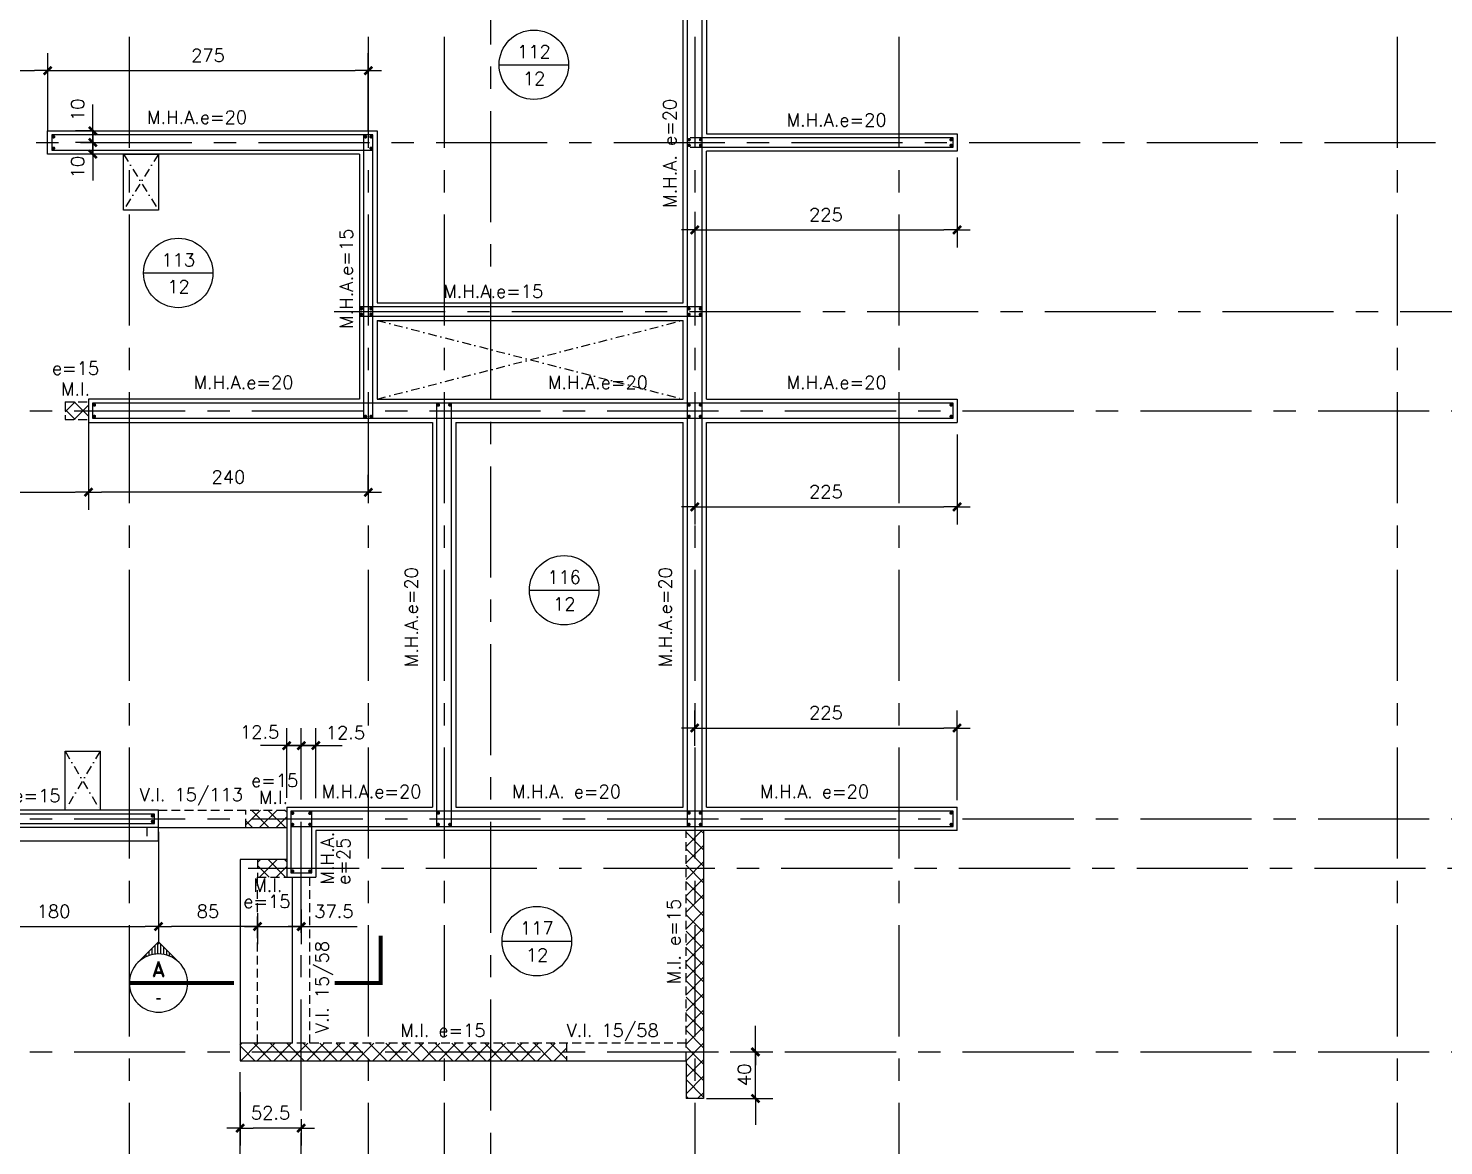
# Model space of a CAD drawing. Header units: millimetres. Extents: x -656851 to -651781, y 88238 to 91301.
# Drawn here: x -654686 to -653472, y 88748 to 89706 of the extents above; entities that cross this region are included whole.
import ezdxf
from ezdxf.enums import TextEntityAlignment as Align

# ---------------------------------------------------------------- set-up
doc = ezdxf.new("R2010")
doc.units = ezdxf.units.MM
doc.header["$LTSCALE"] = 30
for name, pattern in [('CENTER', [50.8, 31.75, -6.35, 6.35, -6.35]), ('DASHDOT', [1, 0.5, -0.25, 0, -0.25]), ('DASHED', [0.75, 0.5, -0.25]), ('HIDDEN', [0.375, 0.25, -0.125])]:
    doc.linetypes.add(name, pattern=pattern)
for name, color, linetype in [('BORDE DE LOSAS', 3, 'Continuous'), ('CONTORNOS', 3, 'Continuous'), ('COTAS', 5, 'Continuous'), ('COTAS1', 2, 'Continuous'), ('Cotas2', 1, 'Continuous'), ('EJES', 1, 'CENTER'), ('HATCH2', 1, 'HIDDEN'), ('MALLA', 1, 'Continuous'), ('MUROS', 5, 'Continuous'), ('SEGMENTOS1', 2, 'DASHED'), ('TEXTOS1', 9, 'Continuous'), ('VANOS', 8, 'DASHDOT'), ('VIGAS', 3, 'Continuous')]:
    doc.layers.add(name, color=color, linetype=linetype)
doc.styles.add('ROMAND', font='romand')
doc.styles.add('ROMANS', font='romans')
doc.styles.get("Standard").update_dxf_attribs({"font": 'techl___.ttf'})
doc.dimstyles.new('ING-50', dxfattribs={"dimscale": 5, "dimtxt": 2.25, "dimasz": 2.25, "dimexe": 3, "dimexo": 0, "dimgap": 1.5, "dimtad": 1, "dimdec": 1, "dimzin": 12, "dimdsep": 46, "dimtxsty": 'ROMANS', "dimblk1": 'TICK1', "dimblk2": 'TICK1', "dimsah": 1, "dimcen": 0.09, "dimclrd": 2, "dimclre": 1, "dimclrt": 3, "dimadec": 1, "dimazin": 3, "dimtfac": 1, "dimtdec": 1, "dimtix": 1, "dimtmove": 2, "dimatfit": 3, "dimfxl": 3, "dimtolj": 1, "dimtzin": 12, "dimarcsym": 0})
pattern_1 = [(45, (0, 0), (-7.07106781, 7.07106781), []), (135, (0, 0), (-7.07106781, -7.07106781), [])]

# ---------------------------------------------------------------- blocks, each defined once
blk = doc.blocks.new('TICK1')
at = {"color": 2}
for points in [[(0, 0), (-1, 0)], [(0, 0), (1, 0)]]:
    blk.add_lwpolyline(points, dxfattribs=at)
at = {"color": 2, "const_width": 0.2}
blk.add_lwpolyline([(-0.3, -0.3), (0.3, 0.3)], dxfattribs=at)
blk = doc.blocks.new('*D75')
at = {"layer": 'COTAS', "color": 1, "lineweight": -2}
for p, q in [((-654759.7, 89618.3), (-654759.7, 89684.9)), ((-654669.7, 89618.3), (-654669.7, 89684.9))]:
    blk.add_line(p, q, dxfattribs=at)
at = {"layer": 'COTAS', "color": 2, "lineweight": -2}
blk.add_line((-654748.5, 89669.9), (-654681, 89669.9), dxfattribs=at)
at = {"layer": 'Defpoints', "color": 0}
for p in [(-654669.7, 89669.9), (-654759.7, 89618.3), (-654669.7, 89618.3)]:
    blk.add_point(p, dxfattribs=at)
at = {"layer": 'COTAS', "color": 2, "lineweight": -2, "xscale": 11.25, "yscale": 11.25, "zscale": 11.25, "rotation": 180}
blk.add_blockref('TICK1', (-654759.7, 89669.9), dxfattribs=at)
at = {"layer": 'COTAS', "color": 2, "lineweight": -2, "xscale": 11.25, "yscale": 11.25, "zscale": 11.25}
blk.add_blockref('TICK1', (-654669.7, 89669.9), dxfattribs=at)
at = {"layer": 'COTAS', "color": 3, "insert": (-654714.7, 89683), "char_height": 11.25, "attachment_point": 5, "style": 'ROMANS'}
blk.add_mtext('\\A1;90', dxfattribs=at)
blk = doc.blocks.new('*D76')
at = {"layer": 'COTAS', "color": 1, "lineweight": -2}
for p, q in [((-654669.7, 89618.3), (-654669.7, 89684.9)), ((-654394.7, 89618.3), (-654394.7, 89684.9))]:
    blk.add_line(p, q, dxfattribs=at)
at = {"layer": 'COTAS', "color": 2, "lineweight": -2}
blk.add_line((-654658.5, 89669.9), (-654406, 89669.9), dxfattribs=at)
at = {"layer": 'Defpoints', "color": 0}
for p in [(-654394.7, 89669.9), (-654669.7, 89618.3), (-654394.7, 89618.3)]:
    blk.add_point(p, dxfattribs=at)
at = {"layer": 'COTAS', "color": 2, "lineweight": -2, "xscale": 11.25, "yscale": 11.25, "zscale": 11.25, "rotation": 180}
blk.add_blockref('TICK1', (-654669.7, 89669.9), dxfattribs=at)
at = {"layer": 'COTAS', "color": 2, "lineweight": -2, "xscale": 11.25, "yscale": 11.25, "zscale": 11.25}
blk.add_blockref('TICK1', (-654394.7, 89669.9), dxfattribs=at)
at = {"layer": 'COTAS', "color": 3, "insert": (-654532.2, 89683), "char_height": 11.25, "attachment_point": 5, "style": 'ROMANS'}
blk.add_mtext('\\A1;275', dxfattribs=at)
blk = doc.blocks.new('*D77')
at = {"layer": 'COTAS', "color": 1, "lineweight": -2}
for p, q in [((-654634.7, 89368.3), (-654634.7, 89293.3)), ((-654394.7, 89308.3), (-654394.7, 89323.3))]:
    blk.add_line(p, q, dxfattribs=at)
at = {"layer": 'COTAS', "color": 2, "lineweight": -2}
blk.add_line((-654406, 89308.3), (-654623.5, 89308.3), dxfattribs=at)
at = {"layer": 'Defpoints', "color": 0}
for p in [(-654634.7, 89368.3), (-654634.7, 89308.3), (-654394.7, 89308.3)]:
    blk.add_point(p, dxfattribs=at)
at = {"layer": 'COTAS', "color": 2, "lineweight": -2, "xscale": 11.25, "yscale": 11.25, "zscale": 11.25, "rotation": 180}
blk.add_blockref('TICK1', (-654634.7, 89308.3), dxfattribs=at)
at = {"layer": 'COTAS', "color": 2, "lineweight": -2, "xscale": 11.25, "yscale": 11.25, "zscale": 11.25}
blk.add_blockref('TICK1', (-654394.7, 89308.3), dxfattribs=at)
at = {"layer": 'COTAS', "color": 3, "insert": (-654514.7, 89321.4), "char_height": 11.25, "attachment_point": 5, "style": 'ROMANS'}
blk.add_mtext('\\A1;240', dxfattribs=at)
blk = doc.blocks.new('*D78')
at = {"layer": 'COTAS', "color": 1, "lineweight": -2}
for p, q in [((-654634.7, 89368.3), (-654634.7, 89293.3)), ((-654784.7, 89330.8), (-654784.7, 89293.3))]:
    blk.add_line(p, q, dxfattribs=at)
at = {"layer": 'COTAS', "color": 2, "lineweight": -2}
blk.add_line((-654773.5, 89308.3), (-654646, 89308.3), dxfattribs=at)
at = {"layer": 'Defpoints', "color": 0}
for p in [(-654634.7, 89368.3), (-654784.7, 89330.8), (-654634.7, 89308.3)]:
    blk.add_point(p, dxfattribs=at)
at = {"layer": 'COTAS', "color": 2, "lineweight": -2, "xscale": 11.25, "yscale": 11.25, "zscale": 11.25, "rotation": 180}
blk.add_blockref('TICK1', (-654784.7, 89308.3), dxfattribs=at)
at = {"layer": 'COTAS', "color": 2, "lineweight": -2, "xscale": 11.25, "yscale": 11.25, "zscale": 11.25}
blk.add_blockref('TICK1', (-654634.7, 89308.3), dxfattribs=at)
at = {"layer": 'COTAS', "color": 3, "insert": (-654709.7, 89321.4), "char_height": 11.25, "attachment_point": 5, "style": 'ROMANS'}
blk.add_mtext('\\A1;150', dxfattribs=at)
blk = doc.blocks.new('*D79')
at = {"layer": 'COTAS', "color": 1, "lineweight": -2}
for p, q in [((-654754.7, 89020.8), (-654754.7, 88920.8)), ((-654574.7, 89017), (-654574.7, 88920.8))]:
    blk.add_line(p, q, dxfattribs=at)
at = {"layer": 'COTAS', "color": 2, "lineweight": -2}
blk.add_line((-654743.5, 88935.8), (-654586, 88935.8), dxfattribs=at)
at = {"layer": 'Defpoints', "color": 0}
for p in [(-654754.7, 89020.8), (-654574.7, 89017), (-654574.7, 88935.8)]:
    blk.add_point(p, dxfattribs=at)
at = {"layer": 'COTAS', "color": 2, "lineweight": -2, "xscale": 11.25, "yscale": 11.25, "zscale": 11.25, "rotation": 180}
blk.add_blockref('TICK1', (-654754.7, 88935.8), dxfattribs=at)
at = {"layer": 'COTAS', "color": 2, "lineweight": -2, "xscale": 11.25, "yscale": 11.25, "zscale": 11.25}
blk.add_blockref('TICK1', (-654574.7, 88935.8), dxfattribs=at)
at = {"layer": 'COTAS', "color": 3, "insert": (-654664.7, 88948.9), "char_height": 11.25, "attachment_point": 5, "style": 'ROMANS'}
blk.add_mtext('\\A1;180', dxfattribs=at)
blk = doc.blocks.new('*D80')
at = {"layer": 'COTAS', "color": 1, "lineweight": -2}
for p, q in [((-654574.7, 89016.2), (-654574.7, 88920.8)), ((-654489.7, 88947.3), (-654489.7, 88920.8))]:
    blk.add_line(p, q, dxfattribs=at)
at = {"layer": 'COTAS', "color": 2, "lineweight": -2}
blk.add_line((-654501, 88935.8), (-654563.5, 88935.8), dxfattribs=at)
at = {"layer": 'Defpoints', "color": 0}
for p in [(-654574.7, 89016.2), (-654489.7, 88947.3), (-654574.7, 88935.8)]:
    blk.add_point(p, dxfattribs=at)
at = {"layer": 'COTAS', "color": 2, "lineweight": -2, "xscale": 11.25, "yscale": 11.25, "zscale": 11.25, "rotation": 180}
blk.add_blockref('TICK1', (-654574.7, 88935.8), dxfattribs=at)
at = {"layer": 'COTAS', "color": 2, "lineweight": -2, "xscale": 11.25, "yscale": 11.25, "zscale": 11.25}
blk.add_blockref('TICK1', (-654489.7, 88935.8), dxfattribs=at)
at = {"layer": 'COTAS', "color": 3, "insert": (-654532.2, 88948.9), "char_height": 11.25, "attachment_point": 5, "style": 'ROMANS'}
blk.add_mtext('\\A1;85', dxfattribs=at)
blk = doc.blocks.new('*D98')
at = {"layer": 'COTAS1', "color": 1, "lineweight": -2}
for p, q in [((-654504.7, 88793.8), (-654504.7, 88747.9)), ((-654452.2, 88770.5), (-654452.2, 88747.9))]:
    blk.add_line(p, q, dxfattribs=at)
at = {"layer": 'COTAS1', "color": 2, "lineweight": -2}
blk.add_line((-654463.5, 88762.9), (-654493.5, 88762.9), dxfattribs=at)
at = {"layer": 'Defpoints', "color": 0}
for p in [(-654504.7, 88793.8), (-654452.2, 88770.5), (-654504.7, 88762.9)]:
    blk.add_point(p, dxfattribs=at)
at = {"layer": 'COTAS1', "color": 2, "lineweight": -2, "xscale": 11.25, "yscale": 11.25, "zscale": 11.25, "rotation": 180}
blk.add_blockref('TICK1', (-654504.7, 88762.9), dxfattribs=at)
at = {"layer": 'COTAS1', "color": 2, "lineweight": -2, "xscale": 11.25, "yscale": 11.25, "zscale": 11.25}
blk.add_blockref('TICK1', (-654452.2, 88762.9), dxfattribs=at)
at = {"layer": 'COTAS1', "color": 3, "insert": (-654478.5, 88776), "char_height": 11.25, "attachment_point": 5, "style": 'ROMANS'}
blk.add_mtext('\\A1;52.5', dxfattribs=at)
blk = doc.blocks.new('*D105')
at = {"layer": 'COTAS', "color": 2, "lineweight": -2}
for p, q in [((-654630.9, 89619.5), (-654630.9, 89630.8)), ((-654630.9, 89608.3), (-654630.9, 89598.3)), ((-654630.9, 89587), (-654630.9, 89575.8))]:
    blk.add_line(p, q, dxfattribs=at)
at = {"layer": 'COTAS', "color": 1, "lineweight": -2}
for p, q in [((-654630.9, 89608.3), (-654645.9, 89608.3)), ((-654630.9, 89598.3), (-654645.9, 89598.3))]:
    blk.add_line(p, q, dxfattribs=at)
at = {"layer": 'Defpoints', "color": 0}
for p in [(-654630.9, 89608.3), (-654630.9, 89598.3), (-654630.9, 89598.3)]:
    blk.add_point(p, dxfattribs=at)
at = {"layer": 'COTAS', "color": 2, "lineweight": -2, "xscale": 11.25, "yscale": 11.25, "zscale": 11.25}
for p, rotation in [((-654630.9, 89608.3), 270), ((-654630.9, 89598.3), 90)]:
    blk.add_blockref('TICK1', p, dxfattribs=dict(at, rotation=rotation))
at = {"layer": 'COTAS', "color": 3, "insert": (-654644, 89587.1), "char_height": 11.25, "attachment_point": 5, "rotation": 90, "style": 'ROMANS'}
blk.add_mtext('\\A1;10', dxfattribs=at)
blk = doc.blocks.new('*D106')
at = {"layer": 'COTAS', "color": 2, "lineweight": -2}
for p, q in [((-654630.9, 89629.5), (-654630.9, 89640.8)), ((-654630.9, 89618.3), (-654630.9, 89608.3)), ((-654630.9, 89597), (-654630.9, 89585.8))]:
    blk.add_line(p, q, dxfattribs=at)
at = {"layer": 'COTAS', "color": 1, "lineweight": -2}
for p, q in [((-654630.9, 89618.3), (-654645.9, 89618.3)), ((-654630.9, 89608.3), (-654645.9, 89608.3))]:
    blk.add_line(p, q, dxfattribs=at)
at = {"layer": 'Defpoints', "color": 0}
for p in [(-654630.9, 89618.3), (-654630.9, 89608.3), (-654630.9, 89608.3)]:
    blk.add_point(p, dxfattribs=at)
at = {"layer": 'COTAS', "color": 2, "lineweight": -2, "xscale": 11.25, "yscale": 11.25, "zscale": 11.25}
for p, rotation in [((-654630.9, 89618.3), 270), ((-654630.9, 89608.3), 90)]:
    blk.add_blockref('TICK1', p, dxfattribs=dict(at, rotation=rotation))
at = {"layer": 'COTAS', "color": 3, "insert": (-654644, 89636.4), "char_height": 11.25, "attachment_point": 5, "rotation": 90, "style": 'ROMANS'}
blk.add_mtext('\\A1;10', dxfattribs=at)
blk = doc.blocks.new('*D114')
at = {"layer": 'COTAS', "color": 2, "lineweight": -2}
for p, q in [((-654062.7, 88839.5), (-654062.7, 88850.8)), ((-654062.7, 88788.3), (-654062.7, 88828.3)), ((-654062.7, 88777), (-654062.7, 88765.8))]:
    blk.add_line(p, q, dxfattribs=at)
at = {"layer": 'COTAS', "color": 1, "lineweight": -2}
for p, q in [((-654084.4, 88828.3), (-654047.7, 88828.3)), ((-654104.7, 88788.3), (-654047.7, 88788.3))]:
    blk.add_line(p, q, dxfattribs=at)
at = {"layer": 'Defpoints', "color": 0}
for p in [(-654084.4, 88828.3), (-654062.7, 88828.3), (-654104.7, 88788.3)]:
    blk.add_point(p, dxfattribs=at)
at = {"layer": 'COTAS', "color": 2, "lineweight": -2, "xscale": 11.25, "yscale": 11.25, "zscale": 11.25}
for p, rotation in [((-654062.7, 88828.3), 270), ((-654062.7, 88788.3), 90)]:
    blk.add_blockref('TICK1', p, dxfattribs=dict(at, rotation=rotation))
at = {"layer": 'COTAS', "color": 3, "insert": (-654072.2, 88808.6), "char_height": 11.25, "attachment_point": 5, "rotation": 90, "style": 'ROMANS'}
blk.add_mtext('\\A1;40', dxfattribs=at)
blk = doc.blocks.new('*D126')
at = {"layer": 'COTAS', "color": 1, "lineweight": -2}
for p, q in [((-654114.7, 89090.7), (-654114.7, 89121.1)), ((-653889.7, 89044.1), (-653889.7, 89121.1))]:
    blk.add_line(p, q, dxfattribs=at)
at = {"layer": 'COTAS', "color": 2, "lineweight": -2}
blk.add_line((-654103.5, 89106.1), (-653901, 89106.1), dxfattribs=at)
at = {"layer": 'Defpoints', "color": 0}
for p in [(-653889.7, 89106.1), (-654114.7, 89090.7), (-653889.7, 89044.1)]:
    blk.add_point(p, dxfattribs=at)
at = {"layer": 'COTAS', "color": 2, "lineweight": -2, "xscale": 11.25, "yscale": 11.25, "zscale": 11.25, "rotation": 180}
blk.add_blockref('TICK1', (-654114.7, 89106.1), dxfattribs=at)
at = {"layer": 'COTAS', "color": 2, "lineweight": -2, "xscale": 11.25, "yscale": 11.25, "zscale": 11.25}
blk.add_blockref('TICK1', (-653889.7, 89106.1), dxfattribs=at)
at = {"layer": 'COTAS', "color": 3, "insert": (-654002.2, 89119.3), "char_height": 11.25, "attachment_point": 5, "style": 'ROMANS'}
blk.add_mtext('\\A1;225', dxfattribs=at)
blk = doc.blocks.new('*D127')
at = {"layer": 'COTAS', "color": 1, "lineweight": -2}
for p, q in [((-653889.7, 89357.8), (-653889.7, 89280.7)), ((-654114.7, 89311.1), (-654114.7, 89280.7))]:
    blk.add_line(p, q, dxfattribs=at)
at = {"layer": 'COTAS', "color": 2, "lineweight": -2}
blk.add_line((-654103.5, 89295.7), (-653901, 89295.7), dxfattribs=at)
at = {"layer": 'Defpoints', "color": 0}
for p in [(-653889.7, 89357.8), (-654114.7, 89311.1), (-653889.7, 89295.7)]:
    blk.add_point(p, dxfattribs=at)
at = {"layer": 'COTAS', "color": 2, "lineweight": -2, "xscale": 11.25, "yscale": 11.25, "zscale": 11.25, "rotation": 180}
blk.add_blockref('TICK1', (-654114.7, 89295.7), dxfattribs=at)
at = {"layer": 'COTAS', "color": 2, "lineweight": -2, "xscale": 11.25, "yscale": 11.25, "zscale": 11.25}
blk.add_blockref('TICK1', (-653889.7, 89295.7), dxfattribs=at)
at = {"layer": 'COTAS', "color": 3, "insert": (-654002.2, 89308.8), "char_height": 11.25, "attachment_point": 5, "style": 'ROMANS'}
blk.add_mtext('\\A1;225', dxfattribs=at)
blk = doc.blocks.new('*D130')
at = {"layer": 'COTAS1', "color": 1, "lineweight": -2}
for p, q in [((-654489.7, 88947.3), (-654489.7, 88920.8)), ((-654452.2, 88950.3), (-654452.2, 88920.8))]:
    blk.add_line(p, q, dxfattribs=at)
at = {"layer": 'COTAS1', "color": 2, "lineweight": -2}
blk.add_line((-654478.5, 88935.8), (-654463.5, 88935.8), dxfattribs=at)
at = {"layer": 'Defpoints', "color": 0}
for p in [(-654489.7, 88947.3), (-654452.2, 88950.3), (-654452.2, 88935.8)]:
    blk.add_point(p, dxfattribs=at)
at = {"layer": 'COTAS1', "color": 2, "lineweight": -2, "xscale": 11.25, "yscale": 11.25, "zscale": 11.25, "rotation": 180}
blk.add_blockref('TICK1', (-654489.7, 88935.8), dxfattribs=at)
at = {"layer": 'COTAS1', "color": 2, "lineweight": -2, "xscale": 11.25, "yscale": 11.25, "zscale": 11.25}
blk.add_blockref('TICK1', (-654452.2, 88935.8), dxfattribs=at)
at = {"layer": 'COTAS1', "color": 3, "insert": (-654424.2, 88948.9), "char_height": 11.25, "attachment_point": 5, "style": 'ROMANS'}
blk.add_mtext('\\A1;37.5', dxfattribs=at)
blk = doc.blocks.new('losa-ne')
at = {"color": 5, "linetype": 'Continuous'}
blk.add_line((-29.8, 0), (29.7, 0), dxfattribs=at)
at = {"color": 3, "linetype": 'Continuous'}
blk.add_circle((0, 0), 29.8, dxfattribs=at)
at = {"color": 3, "linetype": 'Continuous', "style": 'ROMANS'}
for tag, p in [('N%%DL', (0, 5.6)), ('ESP', (0.2, -17.4))]:
    blk.add_attdef(tag, text='', height=11.2, dxfattribs=at).set_placement(p, align=Align.CENTER)
blk = doc.blocks.new('*X137')
at = {"color": 0}
for p, q in [((2585, 1329.9), (2585, 1335.4)), ((2587.5, 1330.3), (2587.5, 1337.9)), ((2590, 1330.5), (2590, 1340.4)), ((2592.5, 1330.4), (2592.5, 1338.9)), ((2595, 1330.1), (2595, 1336.4)), ((2575, 1325.1), (2575, 1325.4)), ((2577.5, 1326.9), (2577.5, 1327.9)), ((2580, 1328.2), (2580, 1330.4)), ((2582.5, 1329.2), (2582.5, 1332.9)), ((2597.5, 1329.5), (2597.5, 1333.9)), ((2600, 1328.6), (2600, 1331.4)), ((2602.5, 1327.4), (2602.5, 1328.9)), ((2605, 1325.9), (2605, 1326.4)), ((2607.5, 1323.8), (2607.5, 1323.9))]:
    blk.add_line(p, q, dxfattribs=at)
blk = doc.blocks.new('corte3')
at = {"color": 2, "linetype": 'Continuous'}
for p, q in [((-17.7, 17.7), (0, 35.4)), ((0, 35.4), (17.7, 17.7))]:
    blk.add_line(p, q, dxfattribs=at)
at = {"color": 2, "linetype": 'Continuous', "const_width": 3.5}
blk.add_lwpolyline([(-25, 0), (64.6, 0)], dxfattribs=at)
at = {"color": 2, "linetype": 'Continuous'}
blk.add_arc((0, 0), 25, 45, 135, dxfattribs=at)
at = {"color": 1, "linetype": 'Continuous'}
blk.add_arc((0, 0), 25, 135, 45, dxfattribs=at)
at = {"color": 2, "linetype": 'Continuous'}
blk.add_blockref('*X137', (-2590.5, -1305.5), dxfattribs=at)
at = {"color": 3, "linetype": 'Continuous', "style": 'ROMAND'}
blk.add_attdef('A', text='', height=13, dxfattribs=at).set_placement((0, 12), align=Align.MIDDLE)
at = {"color": 3, "linetype": 'Continuous'}
blk.add_attdef('-', text='', height=13, dxfattribs=at).set_placement((0, -12), align=Align.MIDDLE)
blk = doc.blocks.new('corte9')
at = {"color": 2, "const_width": 3.51}
blk.add_lwpolyline([(0, 39.5), (0, 0), (40.5, 0)], dxfattribs=at)
blk = doc.blocks.new('*D224')
at = {"layer": 'COTAS', "color": 1, "lineweight": -2}
for p, q in [((-653889.7, 89595.4), (-653889.7, 89518.3)), ((-654114.7, 89548.8), (-654114.7, 89518.3))]:
    blk.add_line(p, q, dxfattribs=at)
at = {"layer": 'COTAS', "color": 2, "lineweight": -2}
blk.add_line((-654103.5, 89533.3), (-653901, 89533.3), dxfattribs=at)
at = {"layer": 'Defpoints', "color": 0}
for p in [(-653889.7, 89595.4), (-654114.7, 89548.8), (-653889.7, 89533.3)]:
    blk.add_point(p, dxfattribs=at)
at = {"layer": 'COTAS', "color": 2, "lineweight": -2, "xscale": 11.25, "yscale": 11.25, "zscale": 11.25, "rotation": 180}
blk.add_blockref('TICK1', (-654114.7, 89533.3), dxfattribs=at)
at = {"layer": 'COTAS', "color": 2, "lineweight": -2, "xscale": 11.25, "yscale": 11.25, "zscale": 11.25}
blk.add_blockref('TICK1', (-653889.7, 89533.3), dxfattribs=at)
at = {"layer": 'COTAS', "color": 3, "insert": (-654002.2, 89546.4), "char_height": 11.25, "attachment_point": 5, "style": 'ROMANS'}
blk.add_mtext('\\A1;225', dxfattribs=at)
blk = doc.blocks.new('*D232')
at = {"layer": 'COTAS', "color": 1, "lineweight": -2}
for p, q in [((-654452.2, 89048.1), (-654452.2, 89106)), ((-654439.7, 89045.8), (-654439.7, 89106))]:
    blk.add_line(p, q, dxfattribs=at)
at = {"layer": 'COTAS', "color": 2, "lineweight": -2}
for p, q in [((-654463.5, 89091), (-654474.7, 89091)), ((-654452.2, 89091), (-654439.7, 89091)), ((-654428.5, 89091), (-654417.2, 89091))]:
    blk.add_line(p, q, dxfattribs=at)
at = {"layer": 'Defpoints', "color": 0}
for p in [(-654439.7, 89091), (-654452.2, 89048.1), (-654439.7, 89045.8)]:
    blk.add_point(p, dxfattribs=at)
at = {"layer": 'COTAS', "color": 2, "lineweight": -2, "xscale": 11.25, "yscale": 11.25, "zscale": 11.25}
blk.add_blockref('TICK1', (-654452.2, 89091), dxfattribs=at)
at = {"layer": 'COTAS', "color": 2, "lineweight": -2, "xscale": 11.25, "yscale": 11.25, "zscale": 11.25, "rotation": 180}
blk.add_blockref('TICK1', (-654439.7, 89091), dxfattribs=at)
at = {"layer": 'COTAS', "color": 3, "insert": (-654414.3, 89102.1), "char_height": 11.25, "attachment_point": 5, "style": 'ROMANS'}
blk.add_mtext('\\A1;12.5', dxfattribs=at)
blk = doc.blocks.new('*D233')
at = {"layer": 'COTAS', "color": 1, "lineweight": -2}
for p, q in [((-654464.7, 89046.3), (-654464.7, 89106)), ((-654452.2, 89058.6), (-654452.2, 89106))]:
    blk.add_line(p, q, dxfattribs=at)
at = {"layer": 'COTAS', "color": 2, "lineweight": -2}
for p, q in [((-654476, 89091), (-654487.2, 89091)), ((-654464.7, 89091), (-654452.2, 89091)), ((-654441, 89091), (-654429.7, 89091))]:
    blk.add_line(p, q, dxfattribs=at)
at = {"layer": 'Defpoints', "color": 0}
for p in [(-654452.2, 89091), (-654452.2, 89058.6), (-654464.7, 89046.3)]:
    blk.add_point(p, dxfattribs=at)
at = {"layer": 'COTAS', "color": 2, "lineweight": -2, "xscale": 11.25, "yscale": 11.25, "zscale": 11.25}
blk.add_blockref('TICK1', (-654464.7, 89091), dxfattribs=at)
at = {"layer": 'COTAS', "color": 2, "lineweight": -2, "xscale": 11.25, "yscale": 11.25, "zscale": 11.25, "rotation": 180}
blk.add_blockref('TICK1', (-654452.2, 89091), dxfattribs=at)
at = {"layer": 'COTAS', "color": 3, "insert": (-654487.9, 89102.7), "char_height": 11.25, "attachment_point": 5, "style": 'ROMANS'}
blk.add_mtext('\\A1;12.5', dxfattribs=at)

msp = doc.modelspace()

# ---------------------------------------------------------------- hatches: boundary and pattern name
at = {"layer": 'HATCH2'}
h = msp.add_hatch(dxfattribs=at)
h.set_pattern_fill('_USER', color=256, scale=10, angle=45, style=0, double=1, pattern_type=0)
h.set_pattern_definition(pattern_1)
h.paths.add_polyline_path([(-654634.715, 89385.753), (-654654.715, 89385.753), (-654654.715, 89378.253), (-654634.715, 89378.253)])
h.paths.add_polyline_path([(-654634.715, 89378.253), (-654654.715, 89378.253), (-654654.715, 89370.753), (-654634.715, 89370.753)])
h = msp.add_hatch(dxfattribs=at)
h.set_pattern_fill('_USER', color=256, scale=10, angle=45, style=0, double=1, pattern_type=0)
h.set_pattern_definition(pattern_1)
h.paths.add_polyline_path([(-654464.715, 89028.253), (-654499.715, 89028.253), (-654499.715, 89020.753), (-654464.715, 89020.753)])
h.paths.add_polyline_path([(-654464.715, 89035.753), (-654499.715, 89035.753), (-654499.715, 89028.253), (-654464.715, 89028.253)])
h = msp.add_hatch(dxfattribs=at)
h.set_pattern_fill('_USER', color=256, scale=10, angle=45, style=0, double=1, pattern_type=0)
h.set_pattern_definition(pattern_1)
h.paths.add_polyline_path([(-654107.215, 89018.253), (-654114.715, 89018.253), (-654114.715, 88985.753), (-654107.215, 88985.753)])
h.paths.add_polyline_path([(-654114.715, 89018.253), (-654122.215, 89018.253), (-654122.215, 88985.753), (-654114.715, 88985.753)])
h.paths.add_polyline_path([(-654114.715, 88985.753), (-654122.215, 88985.753), (-654122.215, 88828.253), (-654114.715, 88828.253)])
h.paths.add_polyline_path([(-654107.215, 88985.753), (-654114.715, 88985.753), (-654114.715, 88828.253), (-654107.215, 88828.253)])
h.paths.add_polyline_path([(-654107.215, 88828.253), (-654114.715, 88828.253), (-654114.715, 88788.253), (-654107.215, 88788.253)])
h.paths.add_polyline_path([(-654114.715, 88828.253), (-654122.215, 88828.253), (-654122.215, 88820.753), (-654122.215, 88788.253), (-654114.715, 88788.253)])
h = msp.add_hatch(dxfattribs=at)
h.set_pattern_fill('_USER', color=256, scale=10, angle=45, style=0, double=1, pattern_type=0)
h.set_pattern_definition(pattern_1)
h.paths.add_polyline_path([(-654464.715, 88993.253), (-654489.715, 88993.253), (-654489.715, 88985.753), (-654464.715, 88985.753)])
h.paths.add_polyline_path([(-654464.715, 88985.753), (-654489.715, 88985.753), (-654489.715, 88978.253), (-654464.715, 88978.253)])
h = msp.add_hatch(dxfattribs=at)
h.set_pattern_fill('_USER', color=256, scale=10, angle=45, style=0, double=1, pattern_type=0)
h.set_pattern_definition(pattern_1)
h.paths.add_polyline_path([(-654452.215, 88835.753), (-654459.715, 88835.753), (-654504.715, 88835.753), (-654504.715, 88828.253), (-654452.215, 88828.253)])
h.paths.add_polyline_path([(-654394.715, 88835.753), (-654452.215, 88835.753), (-654452.215, 88828.253), (-654394.715, 88828.253)])
h.paths.add_polyline_path([(-654329.715, 88835.753), (-654394.715, 88835.753), (-654394.715, 88828.253), (-654329.715, 88828.253)])
h.paths.add_polyline_path([(-654224.715, 88835.753), (-654329.715, 88835.753), (-654329.715, 88828.253), (-654224.715, 88828.253)])
h.paths.add_polyline_path([(-654224.715, 88828.253), (-654329.715, 88828.253), (-654329.715, 88820.753), (-654224.715, 88820.753)])
h.paths.add_polyline_path([(-654329.715, 88828.253), (-654394.715, 88828.253), (-654394.715, 88820.753), (-654329.715, 88820.753)])
h.paths.add_polyline_path([(-654394.715, 88828.253), (-654452.215, 88828.253), (-654452.215, 88820.753), (-654394.715, 88820.753)])
h.paths.add_polyline_path([(-654452.215, 88828.253), (-654504.715, 88828.253), (-654504.715, 88820.753), (-654452.215, 88820.753)])

# ---------------------------------------------------------------- linework, layer by layer
at = {"layer": 'BORDE DE LOSAS', "ltscale": 0.5}
for p, q in [((-654107.215, 89018.253), (-654107.215, 88788.253)), ((-654459.715, 88835.753), (-654504.715, 88835.753)), ((-654504.715, 88820.753), (-654122.215, 88820.753)), ((-654122.215, 88820.753), (-654122.215, 88788.253)), ((-654107.215, 88788.253), (-654122.215, 88788.253))]:
    msp.add_line(p, q, dxfattribs=at)
at = {"layer": 'BORDE DE LOSAS', "ltscale": 0.2}
for points in [[(-654574.715, 89550.253), (-654604.715, 89550.253), (-654604.715, 89598.253), (-654574.715, 89598.253)], [(-654624.715, 89035.753), (-654654.715, 89035.753), (-654654.715, 89086.253), (-654624.715, 89086.253)]]:
    msp.add_lwpolyline(points, close=True, dxfattribs=at)
at = {"layer": 'BORDE DE LOSAS', "ltscale": 0.5}
for points in [[(-654464.715, 88993.253), (-654504.715, 88993.253), (-654504.715, 88820.753)], [(-654459.715, 88835.753), (-654459.715, 88978.253)]]:
    msp.add_lwpolyline(points, dxfattribs=at)
at = {"layer": 'COTAS1'}
msp.add_line((-654500.965, 88935.753), (-654404.382, 88935.753), dxfattribs=at)
at = {"layer": 'Cotas2', "ltscale": 0.5}
msp.add_line((-654504.715, 88707.915), (-654504.715, 88810.822), dxfattribs=at)
at = {"layer": 'EJES', "ltscale": 0.1}
for p, q in [((-654599.715, 91222.892), (-654599.715, 88448.253)), ((-654394.715, 91222.892), (-654394.715, 88448.253)), ((-654329.715, 91222.892), (-654329.715, 88448.253)), ((-654114.715, 91222.892), (-654114.715, 88448.253)), ((-653939.715, 91222.892), (-653939.715, 88448.253)), ((-653512.215, 91222.892), (-653512.215, 88448.253)), ((-654289.715, 88473.253), (-654289.715, 89846.68)), ((-656775.017, 89608.253), (-653133.516, 89608.253)), ((-654423.99, 89463.253), (-653139.035, 89463.253)), ((-656780.536, 89378.253), (-653139.035, 89378.253)), ((-654452.215, 88473.253), (-654452.215, 89084.388)), ((-656780.536, 89028.253), (-653137.403, 89028.253)), ((-654497.675, 88985.753), (-653137.403, 88985.753)), ((-656780.536, 88828.253), (-653137.403, 88828.253))]:
    msp.add_line(p, q, dxfattribs=at)
at = {"layer": 'MALLA', "ltscale": 0.5}
for p, q in [((-654121.215, 89814.753), (-654121.215, 89371.753)), ((-654108.215, 89371.753), (-654108.215, 89814.753)), ((-654666.215, 89614.753), (-654666.215, 89601.753)), ((-654390.715, 89614.753), (-654666.215, 89614.753)), ((-654390.715, 89614.753), (-654398.715, 89614.753)), ((-654398.715, 89614.753), (-654398.715, 89371.753)), ((-654390.715, 89601.753), (-654390.715, 89614.753)), ((-654390.715, 89371.753), (-654390.715, 89614.753)), ((-654666.215, 89601.753), (-654390.715, 89601.753)), ((-653893.215, 89612.253), (-654118.715, 89612.253)), ((-654118.715, 89604.253), (-653893.215, 89604.253)), ((-653893.215, 89604.253), (-653893.215, 89612.253)), ((-654108.215, 89467.253), (-654402.215, 89467.253)), ((-654402.215, 89467.253), (-654402.215, 89459.253)), ((-654402.215, 89459.253), (-654108.215, 89459.253)), ((-654108.215, 89459.253), (-654108.215, 89467.253)), ((-653893.215, 89384.753), (-654631.215, 89384.753)), ((-654631.215, 89384.753), (-654631.215, 89371.753)), ((-654323.215, 89384.753), (-654336.215, 89384.753)), ((-654336.215, 89384.753), (-654336.215, 89021.753)), ((-654323.215, 89021.753), (-654323.215, 89384.753)), ((-654108.215, 89384.753), (-654121.215, 89384.753)), ((-654121.215, 89384.753), (-654121.215, 89021.753)), ((-654108.215, 89371.753), (-654108.215, 89384.753)), ((-654108.215, 89021.753), (-654108.215, 89384.753)), ((-653893.215, 89371.753), (-653893.215, 89384.753)), ((-654631.215, 89371.753), (-653893.215, 89371.753)), ((-654398.715, 89371.753), (-654390.715, 89371.753)), ((-654578.215, 89032.253), (-654751.215, 89032.253)), ((-654578.215, 89024.253), (-654578.215, 89032.253)), ((-654461.22, 89034.753), (-654461.22, 88981.753)), ((-654443.215, 89034.753), (-654461.22, 89034.753)), ((-654461.215, 89032.253), (-654461.215, 89021.753)), ((-654317.551, 89034.753), (-654456.215, 89034.753)), ((-654443.215, 88981.753), (-654443.215, 89034.753)), ((-654336.215, 89034.753), (-654336.215, 89021.753)), ((-653893.215, 89034.753), (-654336.215, 89034.753)), ((-654323.215, 89034.753), (-654336.215, 89034.753)), ((-654108.215, 89021.753), (-654108.215, 89034.753)), ((-653893.215, 89021.753), (-653893.215, 89034.753)), ((-654751.215, 89024.253), (-654578.215, 89024.253)), ((-654461.215, 89029.753), (-654461.215, 89021.753)), ((-654461.215, 89021.753), (-653893.215, 89021.753)), ((-654336.215, 89021.753), (-654323.215, 89021.753)), ((-654121.215, 89021.753), (-654108.215, 89021.753)), ((-654443.215, 88981.753), (-654443.215, 88989.753)), ((-654461.22, 88981.753), (-654443.215, 88981.753)), ((-654461.22, 88981.753), (-654443.215, 88981.753))]:
    msp.add_line(p, q, dxfattribs=at)
at = {"layer": 'MALLA', "ltscale": 0.5, "const_width": 1.5}
for points in [[(-654665.374, 89613.162, 1), (-654663.874, 89613.162, 1)], [(-654397.874, 89613.162, 1), (-654396.374, 89613.162, 1)], [(-654393.056, 89613.162, 1), (-654391.556, 89613.162, 1)], [(-654393.056, 89613.162, 1), (-654391.556, 89613.162, 1)], [(-654665.374, 89603.344, 1), (-654663.874, 89603.344, 1)], [(-654393.056, 89603.344, 1), (-654391.556, 89603.344, 1)], [(-654120.299, 89610.662, 1), (-654118.799, 89610.662, 1)], [(-654120.299, 89605.844, 1), (-654118.799, 89605.844, 1)], [(-654110.38, 89610.662, 1), (-654108.88, 89610.662, 1)], [(-654110.38, 89605.844, 1), (-654108.88, 89605.844, 1)], [(-653895.556, 89610.662, 1), (-653894.056, 89610.662, 1)], [(-653895.556, 89605.844, 1), (-653894.056, 89605.844, 1)], [(-654401.374, 89465.662, 1), (-654399.874, 89465.662, 1)], [(-654401.374, 89460.844, 1), (-654399.874, 89460.844, 1)], [(-654393.211, 89465.662, 1), (-654391.711, 89465.662, 1)], [(-654393.211, 89460.844, 1), (-654391.711, 89460.844, 1)], [(-654120.407, 89465.662, 1), (-654118.907, 89465.662, 1)], [(-654120.407, 89460.844, 1), (-654118.907, 89460.844, 1)], [(-654110.556, 89465.662, 1), (-654109.056, 89465.662, 1)], [(-654110.556, 89460.844, 1), (-654109.056, 89460.844, 1)], [(-654630.374, 89383.162, 1), (-654628.874, 89383.162, 1)], [(-654335.374, 89383.162, 1), (-654333.874, 89383.162, 1)], [(-654325.556, 89383.162, 1), (-654324.056, 89383.162, 1)], [(-654120.374, 89383.162, 1), (-654118.874, 89383.162, 1)], [(-654110.556, 89383.162, 1), (-654109.056, 89383.162, 1)], [(-654110.556, 89383.162, 1), (-654109.056, 89383.162, 1)], [(-653895.556, 89383.162, 1), (-653894.056, 89383.162, 1)], [(-653895.556, 89383.162, 1), (-653894.056, 89383.162, 1)], [(-654630.374, 89373.344, 1), (-654628.874, 89373.344, 1)], [(-654397.874, 89373.344, 1), (-654396.374, 89373.344, 1)], [(-654393.056, 89373.344, 1), (-654391.556, 89373.344, 1)], [(-654120.374, 89373.38, 1), (-654118.874, 89373.38, 1)], [(-654110.556, 89373.344, 1), (-654109.056, 89373.344, 1)], [(-653895.556, 89373.344, 1), (-653894.056, 89373.344, 1)], [(-654580.556, 89030.662, 1), (-654579.056, 89030.662, 1)], [(-654460.379, 89032.985, 1), (-654458.879, 89032.985, 1)], [(-654445.556, 89032.985, 1), (-654444.056, 89032.985, 1)], [(-654335.374, 89033.162, 1), (-654333.874, 89033.162, 1)], [(-654120.374, 89033.191, 1), (-654118.874, 89033.191, 1)], [(-654110.556, 89033.162, 1), (-654109.056, 89033.162, 1)], [(-653895.556, 89033.162, 1), (-653894.056, 89033.162, 1)], [(-654580.556, 89025.844, 1), (-654579.056, 89025.844, 1)], [(-654460.374, 89023.344, 1), (-654458.874, 89023.344, 1)], [(-654445.556, 89023.469, 1), (-654444.056, 89023.469, 1)], [(-654335.374, 89023.344, 1), (-654333.874, 89023.344, 1)], [(-654335.374, 89023.344, 1), (-654333.874, 89023.344, 1)], [(-654325.556, 89023.344, 1), (-654324.056, 89023.344, 1)], [(-654120.374, 89023.344, 1), (-654118.874, 89023.344, 1)], [(-654110.556, 89023.344, 1), (-654109.056, 89023.344, 1)], [(-654110.556, 89023.344, 1), (-654109.056, 89023.344, 1)], [(-653895.556, 89023.344, 1), (-653894.056, 89023.344, 1)], [(-653895.556, 89023.344, 1), (-653894.056, 89023.344, 1)], [(-654460.379, 88983.344, 1), (-654458.879, 88983.344, 1)], [(-654445.556, 88983.344, 1), (-654444.056, 88983.344, 1)], [(-654445.556, 88983.344, 1), (-654444.056, 88983.344, 1)]]:
    msp.add_lwpolyline(points, format="xyb", close=True, dxfattribs=at)
at = {"layer": 'MUROS', "ltscale": 0.5}
for p, q in [((-654124.715, 89470.753), (-654124.715, 89798.253)), ((-654104.715, 89798.253), (-654104.715, 89615.749)), ((-654669.715, 89618.253), (-654387.215, 89618.253)), ((-654104.715, 89615.753), (-653889.715, 89615.753)), ((-653889.715, 89615.753), (-653889.715, 89600.753)), ((-654104.715, 89388.253), (-654104.715, 89600.753)), ((-653889.715, 89600.753), (-654104.715, 89600.753)), ((-654387.215, 89470.753), (-654124.715, 89470.753)), ((-654387.215, 89455.753), (-654124.715, 89455.753)), ((-654124.715, 89388.253), (-654124.715, 89455.753)), ((-654634.715, 89388.253), (-654634.715, 89368.253)), ((-654387.215, 89388.253), (-654124.715, 89388.253)), ((-654104.715, 89388.253), (-653889.715, 89388.253)), ((-653889.715, 89388.253), (-653889.715, 89368.253)), ((-654464.715, 89038.253), (-654464.715, 88978.253)), ((-654464.715, 88978.253), (-654439.715, 88978.253))]:
    msp.add_line(p, q, dxfattribs=at)
at = {"layer": 'MUROS'}
for p, q in [((-654669.715, 89598.253), (-654669.715, 89618.253)), ((-654387.215, 89618.253), (-654387.215, 89470.753)), ((-654402.215, 89598.253), (-654669.715, 89598.253)), ((-654454.715, 89598.253), (-654594.715, 89598.253)), ((-654402.215, 89598.253), (-654402.215, 89388.253)), ((-654387.215, 89455.753), (-654387.215, 89388.253)), ((-654402.215, 89388.253), (-654634.715, 89388.253)), ((-654634.715, 89368.253), (-654339.715, 89368.253)), ((-654339.715, 89368.253), (-654339.715, 89038.253)), ((-654319.715, 89368.253), (-654319.715, 89038.253)), ((-654319.715, 89368.253), (-654124.715, 89368.253)), ((-654124.715, 89038.253), (-654124.715, 89368.253)), ((-654124.715, 89038.253), (-654124.715, 89368.253)), ((-654104.715, 89038.253), (-654104.715, 89368.253)), ((-654104.715, 89038.253), (-654104.715, 89368.253)), ((-654104.715, 89368.253), (-653889.715, 89368.253)), ((-654574.715, 89035.753), (-654754.715, 89035.753)), ((-654574.715, 89020.753), (-654574.715, 89035.753)), ((-654464.715, 89038.253), (-654339.715, 89038.253)), ((-654319.715, 89038.253), (-654124.715, 89038.253)), ((-654104.715, 89038.253), (-653889.715, 89038.253)), ((-653889.715, 89018.253), (-653889.715, 89038.253)), ((-654574.715, 89020.753), (-654754.715, 89020.753)), ((-654439.715, 89018.253), (-654439.715, 88978.253)), ((-653889.715, 89018.253), (-654439.715, 89018.253))]:
    msp.add_line(p, q, dxfattribs=at)
at = {"layer": 'SEGMENTOS1', "ltscale": 0.5}
for p, q in [((-654654.715, 89385.753), (-654654.715, 89370.753)), ((-654654.715, 89385.753), (-654634.715, 89385.753)), ((-654654.715, 89370.753), (-654634.715, 89370.753)), ((-654574.715, 89035.753), (-654464.715, 89035.753)), ((-654499.715, 89020.753), (-654499.715, 89035.753)), ((-654122.215, 88820.753), (-654122.215, 89018.253)), ((-654489.715, 88993.253), (-654489.715, 88978.253)), ((-654489.715, 88978.253), (-654464.715, 88978.253)), ((-654489.715, 88835.753), (-654489.715, 88978.253)), ((-654122.215, 88835.753), (-654459.715, 88835.753)), ((-654224.715, 88835.753), (-654224.715, 88820.753))]:
    msp.add_line(p, q, dxfattribs=at)
for points in [[(-654584.715, 89020.753), (-654584.715, 89009.253)], [(-654444.715, 88835.753), (-654444.715, 88978.253)]]:
    msp.add_lwpolyline(points, dxfattribs=at)
at = {"layer": 'VANOS', "ltscale": 0.5}
for p, q in [((-654604.715, 89598.253), (-654574.715, 89550.253)), ((-654574.715, 89598.253), (-654604.715, 89550.253)), ((-654387.215, 89388.253), (-654124.715, 89455.753)), ((-654387.215, 89455.753), (-654124.715, 89388.253)), ((-654654.715, 89086.253), (-654624.715, 89035.753)), ((-654624.715, 89086.253), (-654654.715, 89035.753))]:
    msp.add_line(p, q, dxfattribs=at)
at = {"layer": 'VIGAS', "ltscale": 0.5}
msp.add_line((-654574.715, 89020.753), (-654464.715, 89020.753), dxfattribs=at)
msp.add_lwpolyline([(-655344.715, 89009.253), (-654574.715, 89009.253), (-654574.715, 89020.753)], dxfattribs=at)

# ---------------------------------------------------------------- block references
at = {"layer": 'CONTORNOS', "ltscale": 0.5}
msp.add_blockref('corte3', (-654574.586, 88887.36), dxfattribs=at).add_auto_attribs({'-': '-', 'A': 'A'})
at = {"layer": 'CONTORNOS', "ltscale": 0.5, "rotation": 90}
msp.add_blockref('corte9', (-654384.07, 88887.36), dxfattribs=at)
at = {"layer": 'TEXTOS1', "ltscale": 0.5}
for p, values in [((-654252.707, 89674.963), {'N%%DL': '112', 'ESP': '12'}), ((-654557.716, 89496.423), {'N%%DL': '113', 'ESP': '12'}), ((-654226.762, 89224.254), {'N%%DL': '116', 'ESP': '12'}), ((-654250.142, 88923.282), {'N%%DL': '117', 'ESP': '12'})]:
    msp.add_blockref('losa-ne', p, dxfattribs=at).add_auto_attribs(values)

# ---------------------------------------------------------------- texts
at = {"layer": 'TEXTOS1', "style": 'ROMANS'}
for s, p in [('M.H.A. e=20', (-654130.418, 89599.002)), ('M.H.A.e=15', (-654407.916, 89491.503)), ('M.H.A.e=20', (-654352.114, 89201.178)), ('M.H.A.e=20', (-654134.344, 89201.178)), ('M.H.A.', (-654424.288, 88994.536)), ('e=25', (-654410.38, 88991.809)), ('M.I. e=15', (-654127.022, 88923.016)), ('V.I. 15/58', (-654428.793, 88883.951))]:
    msp.add_text(s, height=11.25, rotation=90, dxfattribs=at).set_placement(p, align=Align.CENTER)
for s, p in [('M.H.A.e=20', (-654541.555, 89624.329)), ('M.H.A.e=20', (-653993.068, 89622.012)), ('M.H.A.e=15', (-654287.525, 89475.085)), ('e=15', (-654645.773, 89409.076)), ('M.H.A.e=20', (-654501.762, 89396.871)), ('M.H.A.e=20', (-654197.784, 89396.871)), ('M.H.A.e=20', (-653993.068, 89396.871)), ('M.I.', (-654645.773, 89391.209)), ('V.I. 15/113', (-654546.517, 89043.388)), ('e=15', (-654474.974, 89055.539)), ('M.H.A.e=20', (-654391.996, 89045.982)), ('M.H.A. e=20', (-654224.736, 89045.982)), ('M.H.A. e=20', (-654011.936, 89045.982)), ('M.H.A.e=15', (-654701.485, 89042.526)), ('M.I.', (-654475.981, 89041.006)), ('M.I.', (-654480.88, 88965.712)), ('e=15', (-654481.681, 88951.741)), ('M.I. e=15', (-654330.735, 88841.188)), ('V.I. 15/58', (-654185.141, 88841.188))]:
    msp.add_text(s, height=11.25, dxfattribs=at).set_placement(p, align=Align.CENTER)

# ---------------------------------------------------------------- dimensions: what is measured, and where the dimension line sits
at = {"layer": 'COTAS'}
for base, p1, p2, picture, middle in [((-654669.715, 89669.855), (-654759.715, 89618.253), (-654669.715, 89618.253), '*D75', (-654714.715, 89682.98)), ((-654394.715, 89669.855), (-654669.715, 89618.253), (-654394.715, 89618.253), '*D76', (-654532.215, 89682.98)), ((-653889.715, 89533.31), (-654114.715, 89548.775), (-653889.715, 89595.392), '*D224', (-654002.215, 89546.435)), ((-654634.715, 89308.253), (-654394.715, 89308.253), (-654634.715, 89368.253), '*D77', (-654514.715, 89321.378)), ((-653889.715, 89295.67), (-654114.715, 89311.136), (-653889.715, 89357.753), '*D127', (-654002.215, 89308.795)), ((-653889.715, 89106.136), (-654114.715, 89090.671), (-653889.715, 89044.054), '*D126', (-654002.215, 89119.261))]:
    dim = msp.add_linear_dim(base=base, p1=p1, p2=p2, dimstyle='ING-50', dxfattribs=at)
    dim.commit()
    dim.dimension.update_dxf_attribs({"geometry": picture, "text_midpoint": middle})
for base, p1, p2, picture, middle in [((-654630.863, 89608.253), (-654630.863, 89618.253), (-654630.863, 89608.253), '*D106', (-654643.988, 89636.359)), ((-654630.863, 89598.253), (-654630.863, 89608.253), (-654630.863, 89598.253), '*D105', (-654643.988, 89587.118)), ((-654062.659, 88828.253), (-654104.715, 88788.253), (-654084.379, 88828.253), '*D114', (-654072.21, 88808.55))]:
    dim = msp.add_linear_dim(base=base, p1=p1, p2=p2, angle=270, dimstyle='ING-50', dxfattribs=at)
    dim.commit()
    dim.dimension.update_dxf_attribs({"geometry": picture, "text_midpoint": middle, "dimtype": 160})
for base, p1, p2, angle, picture, middle in [((-654634.715, 89308.253), (-654784.715, 89330.753), (-654634.715, 89368.253), 180, '*D78', (-654709.715, 89321.378)), ((-654574.715, 88935.753), (-654754.715, 89020.753), (-654574.715, 89017.012), 180, '*D79', (-654664.715, 88948.878)), ((-654574.715, 88935.753), (-654489.715, 88947.268), (-654574.715, 89016.213), 0, '*D80', (-654532.215, 88948.878))]:
    dim = msp.add_linear_dim(base=base, p1=p1, p2=p2, angle=angle, dimstyle='ING-50', dxfattribs=at)
    dim.commit()
    dim.dimension.update_dxf_attribs({"geometry": picture, "text_midpoint": middle})
for base, p1, p2, picture, middle in [((-654452.215, 89091.048), (-654464.715, 89046.327), (-654452.215, 89058.581), '*D233', (-654487.877, 89102.715)), ((-654439.715, 89091.048), (-654452.215, 89048.089), (-654439.715, 89045.821), '*D232', (-654414.311, 89102.081))]:
    dim = msp.add_linear_dim(base=base, p1=p1, p2=p2, dimstyle='ING-50', dxfattribs=at)
    dim.commit()
    dim.dimension.update_dxf_attribs({"geometry": picture, "text_midpoint": middle, "dimtype": 160})
at = {"layer": 'COTAS1'}
dim = msp.add_linear_dim(base=(-654452.215, 88935.753), p1=(-654489.715, 88947.268), p2=(-654452.215, 88950.258), angle=180, dimstyle='ING-50', dxfattribs=at)
dim.commit()
dim.dimension.update_dxf_attribs({"geometry": '*D130', "text_midpoint": (-654424.197, 88948.878), "dimtype": 160})
dim = msp.add_linear_dim(base=(-654504.715, 88762.915), p1=(-654452.215, 88770.542), p2=(-654504.715, 88793.816), dimstyle='ING-50', dxfattribs=at)
dim.commit()
dim.dimension.update_dxf_attribs({"geometry": '*D98', "text_midpoint": (-654478.465, 88776.04)})

doc.saveas('drawing.dxf')
